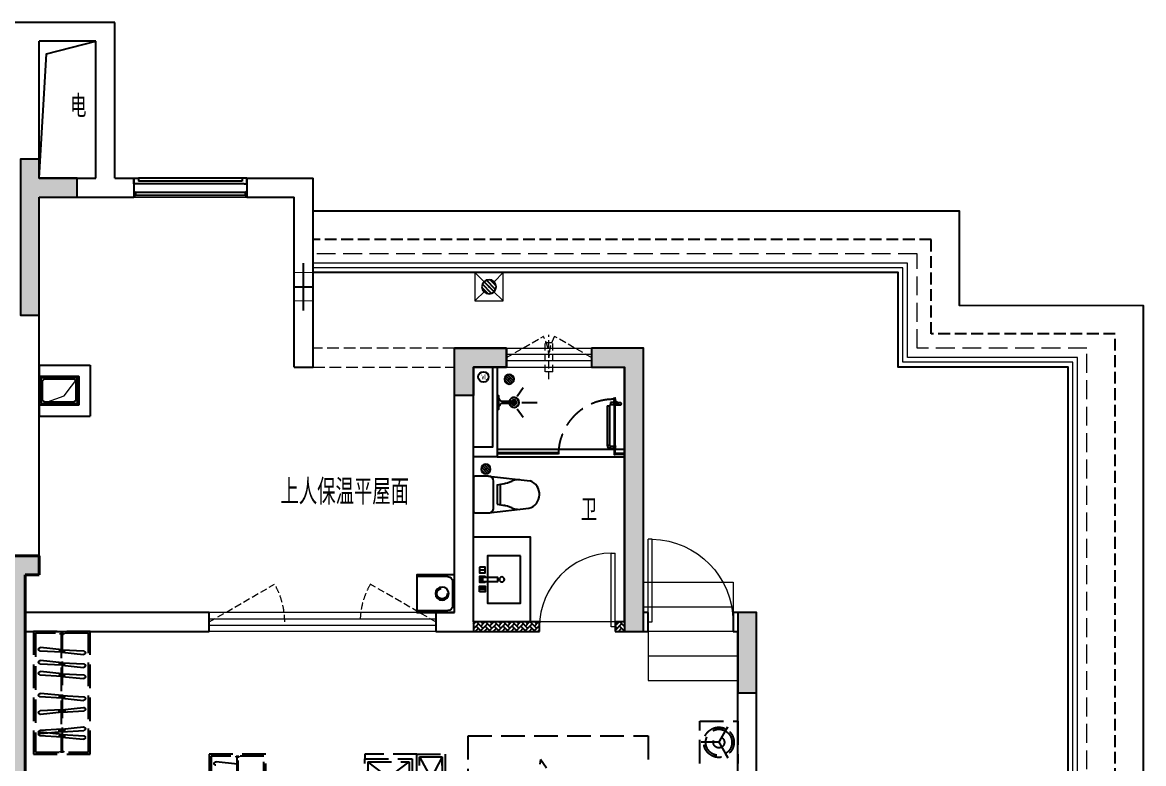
# Model space of a CAD drawing. Extents: x 3753737 to 4713801, y -857380 to 24339.
# Drawn here: x 4247935 to 4259813, y -763736 to -755886 of the extents above; entities that cross this region are included whole.
import ezdxf

# ---------------------------------------------------------------- set-up
doc = ezdxf.new("R2010")
doc.units = 0
doc.header["$LTSCALE"] = 1000
doc.header["$MEASUREMENT"] = 0
for name, pattern in [('#P_--_20B1_001_t3$0$DASH', [0.35, 0.25, -0.1]), ('__DASH', [0.35, 0.25, -0.1]), ('A户型$0$DASH', [0.35, 0.25, -0.1]), ('DASH', [0.35, 0.25, -0.1]), ('HIDDEN', [0.375, 0.25, -0.125])]:
    doc.linetypes.add(name, pattern=pattern)
doc.layers.get('0').update_dxf_attribs({"linetype": 'CONTINUOUS'})
for name, color, linetype in [('!!电气', 1, 'CONTINUOUS'), ('3-栏杆1', 252, 'CONTINUOUS'), ('5fur', 175, 'CONTINUOUS'), ('COLU', 7, 'CONTINUOUS'), ('IP-bath&kitchen-JOHNSON', 4, 'CONTINUOUS'), ('LVTRY', 252, 'CONTINUOUS'), ('P-bath&kitchen-JOHNSON', 4, 'CONTINUOUS'), ('ROOF', 183, 'CONTINUOUS'), ('S-砼墙填充', 251, 'CONTINUOUS'), ('VPIPE-中水', 122, 'CONTINUOUS'), ('VPIPE-雨水', 4, 'DASH'), ('WALL', 252, 'CONTINUOUS'), ('保温', 6, 'CONTINUOUS'), ('机电标识类', 1, 'CONTINUOUS'), ('污水', 3, 'CONTINUOUS'), ('看线', 185, 'CONTINUOUS'), ('管', 193, 'CONTINUOUS'), ('铝合金', 144, 'CONTINUOUS')]:
    doc.layers.add(name, color=color, linetype=linetype)
for name, color, linetype, lineweight in [('COLUMN', 252, 'CONTINUOUS', 40), ('PUB_HATCH', 8, 'CONTINUOUS', 9), ('PUB_TEXT', 7, 'CONTINUOUS', 20), ('STAIR', 252, 'CONTINUOUS', 20), ('WINDOW', 146, 'CONTINUOUS', 20), ('平面-分水线', 189, 'CONTINUOUS', 15), ('平面-栏杆', 56, 'CONTINUOUS', 15), ('平面-看线', 252, 'CONTINUOUS', 15), ('平面-空调室内机', 176, 'CONTINUOUS', 9), ('平面-空调预留孔', 252, 'CONTINUOUS', 15), ('立面-洞口示意', 252, 'CONTINUOUS', 13)]:
    doc.layers.add(name, color=color, linetype=linetype, lineweight=lineweight)
doc.styles.get("Standard").update_dxf_attribs({"font": 'gbenor.shx', "bigfont": 'gbcbig.shx'})
pattern_1 = [(45, (0, 0), (0, 47.41575231924514), [100.584, -33.528]), (135, (23.70786, 23.70786), (3.05311331771918e-15, 47.41575231924513), [100.584, -33.528])]

# ---------------------------------------------------------------- blocks, each defined once
blk = doc.blocks.new('dfgdfgsf')
at = {"layer": '5fur', "color": 252, "linetype": 'A户型$0$DASH'}
for p, q in [((2086566.552133835, -1251032.189169037), (2086536.552133835, -1251032.189169037)), ((2086536.552133835, -1251032.189169037), (2086536.552133835, -1251044.189169037)), ((2086536.552133835, -1251044.189169037), (2086566.552133835, -1251044.189169037)), ((2086559.052133835, -1251044.189169037), (2086559.052133835, -1252280.189184548)), ((2086566.552133835, -1251044.189169037), (2086566.552133835, -1251032.189169037)), ((2086550.012626641, -1251207.207411414), (2086778.046218595, -1251183.393453666)), ((2086550.012626641, -1251207.207411414), (2086321.06648884, -1251219.45851867)), ((2086552.065881883, -1251233.224168215), (2086324.032289928, -1251257.038125963)), ((2086552.065881883, -1251233.224168215), (2086781.012019684, -1251220.973060959)), ((2086550.012626641, -1251343.926958486), (2086321.06648884, -1251356.178065741)), ((2086552.065881883, -1251369.943715286), (2086324.032289928, -1251393.757673034)), ((2086550.012626641, -1251343.926958486), (2086777.572187244, -1251320.162504684)), ((2086552.065881883, -1251369.943715286), (2086781.012019684, -1251357.692608031)), ((2086550.012626641, -1251460.926958486), (2086321.06648884, -1251473.178065741)), ((2086552.065881883, -1251488.943715286), (2086324.032289928, -1251512.757673034)), ((2086550.012626641, -1251460.926958486), (2086778.046218595, -1251437.113000738)), ((2086552.272492185, -1251488.922138602), (2086781.012019684, -1251474.692608031)), ((2086550.012626641, -1251692.823365086), (2086321.06648884, -1251705.074472341)), ((2086551.958843569, -1251718.8398122), (2086323.925251614, -1251742.653769948)), ((2086550.012626641, -1251692.823365086), (2086778.046218595, -1251669.009407338)), ((2086552.065881883, -1251718.840121886), (2086781.012019684, -1251706.589014631)), ((2086550.012626641, -1251867.548872134), (2086321.06648884, -1251855.297764878)), ((2086552.065881883, -1251841.532115333), (2086324.032289928, -1251817.718157585)), ((2086550.012626641, -1251867.548872134), (2086778.046218595, -1251891.362829882)), ((2086552.065881883, -1251841.532115333), (2086781.012019684, -1251853.783222589)), ((2079791.574986166, -1251962.197855677), (2079391.574986166, -1251962.197855677)), ((2079391.574986166, -1251962.197855677), (2079391.574986166, -1252412.198233496)), ((2079791.574986166, -1252412.198233496), (2079791.574986166, -1251962.197855677)), ((2079596.914297045, -1252196.446191215), (2079497.06584026, -1252023.503591006)), ((2079522.163945114, -1252066.974783786), (2079497.06584026, -1252023.503591005)), ((2086550.012626641, -1252074.379654346), (2086321.06648884, -1252062.128547091)), ((2086550.012626641, -1252104.926958486), (2086321.06648884, -1252117.178065741)), ((2086552.065881883, -1252048.362897546), (2086324.032289928, -1252024.548939798)), ((2086552.065881883, -1252130.943715286), (2086324.032289928, -1252154.757673034)), ((2086550.00347948, -1252104.927447958), (2086778.046693073, -1252081.119012747)), ((2086550.012626641, -1252074.379654346), (2086778.046218595, -1252098.193612094)), ((2086552.065881883, -1252048.362897546), (2086781.012019684, -1252060.614004801)), ((2086552.065881883, -1252130.943715286), (2086781.012019684, -1252118.692608031)), ((2079596.914297045, -1252177.950275777), (2079497.06584026, -1252350.892875987)), ((2079580.896364409, -1252187.198233496), (2079780.59327798, -1252187.198233496)), ((2079730.397068272, -1252187.198233496), (2079780.59327798, -1252187.198233496)), ((2079522.163945113, -1252307.421683206), (2079497.06584026, -1252350.892875986)), ((2081416.409893243, -1252462.198233495), (2081481.916831707, -1252370.539244226)), ((2081416.409893243, -1252462.198233495), (2081481.916831707, -1252370.539244226)), ((2081481.916831707, -1252370.539244226), (2081489.156058949, -1252417.568189937)), ((2081481.916831707, -1252370.539244226), (2081489.156058949, -1252417.568189937)), ((2082791.57267557, -1252312.190617714), (2083341.57267557, -1252312.190617714)), ((2082791.57267557, -1254612.205849276), (2082791.57267557, -1252312.190617714)), ((2083341.57267557, -1252362.190617714), (2082841.57267557, -1252362.190617714)), ((2082841.57267557, -1252362.190617714), (2082841.57267557, -1254562.205849276)), ((2083341.57267557, -1252312.190617714), (2083341.57267557, -1252362.190617714)), ((2084706.563396991, -1252332.190617714), (2084676.563396991, -1252332.190617714)), ((2084676.563396991, -1252332.190617714), (2084676.563396991, -1252344.190617714)), ((2084676.563396991, -1252344.190617714), (2084706.563396991, -1252344.190617714)), ((2084699.063396991, -1252344.190617714), (2084699.06339699, -1254380.205847252)), ((2084706.563396991, -1252344.190617714), (2084706.563396991, -1252332.190617714)), ((2086566.552133835, -1252280.189184548), (2086536.552133835, -1252280.189184548)), ((2086536.552133835, -1252280.189184548), (2086536.552133835, -1252292.189184548)), ((2086536.552133835, -1252292.189184548), (2086566.552133835, -1252292.189184548)), ((2086566.552133835, -1252292.189184548), (2086566.552133835, -1252280.189184548)), ((2084690.023889797, -1252416.895051592), (2084918.057481751, -1252393.081093844))]:
    blk.add_line(p, q, dxfattribs=at)
for points in [[(2086851.552133844, -1252312.189184548), (2086251.552133826, -1252312.189184548), (2086251.552133826, -1251012.189169037), (2086851.552133844, -1251012.189169037)], [(2086831.552133844, -1252292.189184548), (2086271.552133826, -1252292.189184548), (2086271.552133826, -1251032.189169037), (2086831.552133844, -1251032.189169037)], [(2086579.975935881, -1251222.303577964), (2086522.130426479, -1251226.868774013), (2086521.446011676, -1251218.196567505), (2086579.291521079, -1251213.631371456)], [(2086579.975935881, -1251359.023125037), (2086522.130426479, -1251363.588321085), (2086521.446011676, -1251354.916114577), (2086579.291521079, -1251350.350918529)], [(2086579.975935881, -1251476.023125037), (2086522.130426479, -1251480.588321085), (2086521.446011676, -1251471.916114577), (2086579.291521079, -1251467.350918529)], [(2086579.975935881, -1251707.919531636), (2086522.130426479, -1251712.484727685), (2086521.446011676, -1251703.812521177), (2086579.291521079, -1251699.247325129)], [(2086579.975935881, -1251852.452705584), (2086522.130426479, -1251847.887509534), (2086521.446011676, -1251856.559716042), (2086579.291521079, -1251861.124912091)], [(2086579.975935881, -1252059.283487796), (2086522.130426479, -1252054.718291747), (2086521.446011676, -1252063.390498255), (2086579.291521079, -1252067.955694304)], [(2086579.975935881, -1252120.023125037), (2086522.130426479, -1252124.588321085), (2086521.446011676, -1252115.916114577), (2086579.291521079, -1252111.350918529)], [(2082791.57267557, -1252312.190617714), (2082491.57267557, -1252312.190617714), (2082491.57267557, -1252813.230337468), (2082791.57267557, -1252813.230337468)], [(2082761.57267557, -1252342.190617714), (2082521.57267557, -1252342.190617714), (2082521.57267557, -1252783.230337468), (2082761.57267557, -1252783.230337468)], [(2082841.57267557, -1252762.190617714), (2083341.57267557, -1252762.190617714), (2083341.57267557, -1252362.190617714), (2082841.57267557, -1252362.190617714)], [(2084991.563396999, -1254412.205847252), (2084391.563396981, -1254412.205847252), (2084391.563396981, -1252312.190617714), (2084991.563396999, -1252312.190617714)], [(2084971.563396999, -1254392.205847252), (2084411.563396981, -1254392.205847252), (2084411.563396981, -1252332.190617714), (2084971.563396999, -1252332.190617714)], [(2082871.57267557, -1252732.190617714), (2083311.57267557, -1252732.190617714), (2083311.57267557, -1252392.190617714), (2082871.57267557, -1252392.190617714)]]:
    blk.add_lwpolyline(points, close=True, dxfattribs=at)
for points in [[(2086544.052133851, -1252280.189184548), (2086544.052133851, -1251044.189169037)], [(2080342.086450996, -1254462.198233495), (2080342.086450996, -1254818.074825129), (2082247.586450996, -1254818.074825129), (2082247.586450996, -1252118.074825129), (2080342.086450996, -1252118.074825129), (2080342.086450996, -1252462.198233495)], [(2082761.57267557, -1252342.190617714), (2082521.57267557, -1252783.230337468), (2082521.57267557, -1252342.190617714), (2082761.57267557, -1252783.230337468)], [(2084684.063397006, -1254380.205847252), (2084684.063397006, -1252344.190617714)], [(2082871.57267557, -1252732.190617714), (2083311.57267557, -1252392.190617714), (2083311.57267557, -1252732.190617714), (2082871.57267557, -1252392.190617714)]]:
    blk.add_lwpolyline(points, dxfattribs=at)
for centre, radius, start, end in [((2086779.52911914, -1251202.183257312), 18.84219772992773, 274.5124580593468, 94.51245805934676), ((2086322.549389384, -1251238.248322315), 18.84219772992773, 94.51245805934676, 274.5124580593468), ((2086322.549389384, -1251374.967869388), 18.84219772992773, 94.51245805934676, 274.5124580593468), ((2086779.52911914, -1251338.902804384), 18.84219772992773, 274.5124580593468, 94.51245805934676), ((2086323.467632937, -1251492.892270836), 19.86740246134075, 97.25134376341428, 271.6272697501093), ((2086779.52911914, -1251455.902804384), 18.84219772992773, 274.5124580593468, 94.51245805934676), ((2086322.44235107, -1251723.863966302), 18.84219772992773, 94.51245805934676, 274.5124580593468), ((2086779.52911914, -1251687.799210984), 18.84219772992773, 274.5124580593468, 94.51245805934676), ((2086322.549389384, -1251836.507961232), 18.84219772992773, 85.4875419406524, 265.4875419406524), ((2086779.52911914, -1251872.573026235), 18.84219772992773, 265.4875419406524, 85.4875419406524), ((2086322.549389384, -1252043.338743445), 18.84219772992773, 85.4875419406524, 265.4875419406524), ((2086322.549389384, -1252135.967869388), 18.84219772992773, 94.51245805934676, 274.5124580593468), ((2086779.52911914, -1252079.403808448), 18.84219772992773, 265.4875419406524, 85.4875419406524), ((2086779.52911914, -1252099.902804384), 18.84219772992773, 274.5124580593468, 94.51245805934676), ((2084919.540382296, -1252411.87089749), 18.84219772992773, 274.5124580593472, 94.51245805934718)]:
    blk.add_arc(centre, radius, start, end, dxfattribs=at)
at = {"layer": '5fur', "color": 252, "linetype": 'A户型$0$DASH', "extrusion": (0, 0, -1)}
for major_axis, ratio, start_param, end_param in [((-113.2638872716998, 113.2638872716998), 0.9999999999997511, 4.712388980384682, 10.99557428756427), ((-98.16203563551878, 98.16203563551878), 0.999999999998388, 4.712388980384681, 10.99557428756427), ((-41.53009199966709, 41.5300919996671), 0.9999999999975253, 4.71238898038469, 10.99557428756428)]:
    blk.add_ellipse((2079591.574986166, -1252187.198233496), major_axis=major_axis, ratio=ratio, start_param=start_param, end_param=end_param, dxfattribs=at)
blk = doc.blocks.new('dongkong')
at = {"layer": '平面-空调预留孔', "color": 8, "linetype": 'HIDDEN', "ltscale": 0.3}
for p, q in [((-603796.0415180789, 210899.900060961), (-603796.0415180789, 210431.4859232727)), ((-603836.0415180789, 210820.9630630909), (-603836.0415180789, 210510.8096162414)), ((-603836.0415180789, 210820.9630630909), (-603756.0415180789, 210820.9630630909)), ((-603756.0415180789, 210820.9630630909), (-603756.0415180789, 210510.8096162414))]:
    blk.add_line(p, q, dxfattribs=at)
blk.add_lwpolyline([(-603756.0415180789, 210510.8096162414), (-603836.0415180789, 210510.8096162414)], dxfattribs=at)
blk = doc.blocks.new('$lvtry$00000171')
for p, q in [((-74.24621202462731, 10.60660171788186), (-10.60660171788186, 74.24621202462731)), ((-69.81875867368217, -27.39235180270043), (27.39235180242758, 69.81875867368217)), ((-53.03300858900184, -53.03300858886359), (53.03300858900184, 53.03300858886359)), ((-27.39235180242758, -69.81875867368217), (69.81875867368217, 27.39235180270043)), ((10.60660171788186, -74.24621202462731), (74.24621202462731, -10.60660171788186))]:
    blk.add_line(p, q)
blk.add_circle((0, 0), 75)
blk.add_point((0, 0))
blk = doc.blocks.new('R5T6Y7TRF')
at = {"layer": '平面-分水线', "color": 252, "elevation": -134.4000000000001}
blk.add_lwpolyline([(392484.8541893135, -26437.61814984633), (392784.8541893135, -26437.61814984633), (392784.8541893135, -26737.61814984633), (392484.8541893135, -26737.61814984633)], close=True, dxfattribs=at)
for points in [[(392484.8541893137, -26437.61814984609), (392581.6677419271, -26534.43170245946)], [(392688.0406367002, -26534.43170245946), (392784.8541893137, -26437.61814984609)], [(392484.8541893137, -26737.61814984609), (392593.291564103, -26629.18077505683)], [(392676.4168145243, -26629.18077505683), (392784.8541893137, -26737.61814984609)]]:
    blk.add_lwpolyline(points, dxfattribs=at)
at = {"layer": 'LVTRY', "color": 252}
blk.add_blockref('$lvtry$00000171', (392634.8541893135, -26587.61814984633, -134.4000000000001), dxfattribs=at)
blk = doc.blocks.new('GDGDGDGRGD')
at = {"color": 252, "linetype": '__DASH', "ltscale": 0.1}
blk.add_wipeout([(428916.84760748764, 296115.3631000773), (428716.694160324, 296115.3630999893), (428716.6941600065, 295815.3630998155), (428916.8476071452, 295815.3630997849)], dxfattribs=at).dxf.layer = '污水'
at = {"layer": '机电标识类', "color": 252, "linetype": 'DASH', "ltscale": 400}
for p, q in [((428816.7708839058, 295715.3630940171), (428816.7708839058, 296215.3631000333)), ((428916.8476071691, 295965.3613519751), (428716.6941603196, 295965.3613519752))]:
    blk.add_line(p, q, dxfattribs=at)
at = {"layer": '污水', "color": 252, "linetype": '__DASH', "ltscale": 0.1, "const_width": 10}
blk.add_lwpolyline([(428916.8476071724, 296115.3630999706), (428716.6941603228, 296115.3630999707), (428716.6941603125, 295815.363099858), (428916.847607162, 295815.3630998579)], close=True, dxfattribs=at)
blk = doc.blocks.new('GDGDGRD')
at = {"layer": 'PUB_HATCH'}
blk.add_hatch(color=256, dxfattribs=at).paths.add_polyline_path([(431966.5562419465, 293615.3592018493), (431616.5562394205, 293615.3589565771), (431616.5562394204, 293415.3589565647), (431766.5562419465, 293415.3592018493), (431766.5562407572, 291315.3631071827), (432166.5562407572, 291315.3631071827), (432166.5562407572, 291515.3631071827), (431966.5562408895, 291515.3631071827)])
at = {"layer": 'S-砼墙填充'}
h = blk.add_hatch(color=252, dxfattribs=at)
h.dxf.hatch_style = 1
h.paths.add_polyline_path([(431616.5562415686, 297415.3630930803), (431216.5562422522, 297415.3630930803), (431216.5562422522, 297615.3630930803), (431616.5562422522, 297615.3630930803), (431616.556241849, 297815.3646271446), (431816.5562415048, 297815.3646271446), (431816.5562412511, 296165.3630929611), (431616.5562415766, 296165.3630929611)])
h = blk.add_hatch(color=252, dxfattribs=at)
h.dxf.hatch_style = 1
h.paths.add_polyline_path([(425766.5794054426, 295815.3630852421), (425766.5794054426, 295615.3630852421), (425416.5787021094, 295615.3630854151), (425416.5787033085, 292815.3630859881), (425216.5787033085, 292815.3630859881), (425216.5787021094, 295815.3630854151)])
h = blk.add_hatch(color=252, dxfattribs=at)
h.dxf.hatch_style = 1
h.paths.add_polyline_path([(426666.6709222656, 295815.3630856257), (426666.6709222656, 295615.3630856257), (427016.5444422306, 295615.3630999586), (427016.5444410441, 295315.3631574876), (427216.5444410441, 295315.3631574876), (427216.5444422306, 295815.3630999586)])
h = blk.add_hatch(color=252, dxfattribs=at)
h.dxf.hatch_style = 1
h.paths.add_polyline_path([(424216.556240608, 293015.3630997556), (424216.556240608, 292815.3630997556), (424216.5562417945, 292165.3631572846), (424016.5562417945, 292165.3631572846), (424016.556240608, 293015.3630997556)])
at = {"layer": 'COLU', "color": 252}
for points in [[(431616.5562415686, 297415.3630930803), (431216.5562422522, 297415.3630930803), (431216.5562422522, 297615.3630930803), (431616.5562422522, 297615.3630930803), (431616.556241849, 297815.3646271446), (431816.5562415048, 297815.3646271446), (431816.5562412511, 296165.3630929611), (431616.5562415766, 296165.3630929611), (431616.5562415686, 297415.3630930803)], [(425766.5794054426, 295815.3630852421), (425766.5794054426, 295615.3630852421), (425416.5787021094, 295615.3630854151), (425416.5787033085, 292815.3630859881), (425216.5787033085, 292815.3630859881), (425216.5787021094, 295815.3630854151)], [(426666.6709222656, 295815.3630856257), (426666.6709222656, 295615.3630856257), (427016.5444422306, 295615.3630999586), (427016.5444410441, 295315.3631574876), (427216.5444410441, 295315.3631574876), (427216.5444422306, 295815.3630999586)], [(424216.556240608, 293015.3630997556), (424216.556240608, 292815.3630997556), (424216.556240608, 292815.3630997556), (424216.5562417945, 292165.3631572846), (424016.5562417945, 292165.3631572846), (424016.556240608, 293015.3630997556)]]:
    blk.add_lwpolyline(points, close=True, dxfattribs=at)
at = {"layer": 'COLUMN', "color": 252}
for p, q in [((431966.5562419465, 293615.3592018493), (431616.5562394205, 293615.3589565771)), ((431616.5562394205, 293615.3589565771), (431616.5562394204, 293415.3589565647)), ((431616.5562394204, 293415.3589565647), (431766.5562419465, 293415.3592018493)), ((431766.5562419465, 293415.3592018493), (431766.5562407572, 291315.3631071827))]:
    blk.add_line(p, q, dxfattribs=at)
blk = doc.blocks.new('VXVXVXDVXDVXVDX')
at = {"layer": '保温', "linetype": 'ByBlock', "ltscale": 10}
h = blk.add_hatch(dxfattribs=at)
h.set_pattern_fill('AR-HBONE', color=251, scale=55)
h.set_pattern_definition(pattern_1)
h.paths.add_polyline_path([(425516.5787158769, 292815.3630860538), (425516.5786749359, 292915.3630860629), (425416.5786828165, 292915.3663592454), (425416.5787237576, 292815.3663592363)])
h = blk.add_hatch(dxfattribs=at)
h.set_pattern_fill('AR-HBONE', color=251, scale=55)
h.set_pattern_definition(pattern_1)
h.paths.add_polyline_path([(427016.5787225708, 292815.3630863895), (427016.5786816297, 292915.3630863986), (426316.5786749361, 292915.3663593241), (426316.5787158771, 292815.3663593151)])
at = {"layer": '保温', "color": 251, "linetype": 'ByBlock', "ltscale": 10}
blk.add_line((427016.5787020889, 292915.3630863958), (427016.5787021116, 292815.3630863922), dxfattribs=at)
blk = doc.blocks.new('A$C3EB2330C')
at = {"layer": '管', "color": 252}
for p, q in [((-0.0007213222561404109, 379.9995217677206), (329.9992786777439, 379.9995217677206)), ((379.9992786777439, 329.9995217677206), (379.9992786777439, 69.99952176772058)), ((329.9992786777439, 19.99952176772058), (-0.0007213222561404109, 19.99952176772058))]:
    blk.add_line(p, q, dxfattribs=at)
blk.add_lwpolyline([(399.9992786777439, 399.9995217677206), (399.9992786777439, -0.000478232279419899), (-0.0007213222561404109, -0.000478232279419899), (-0.0007213222561404109, 399.9995217677206)], close=True, dxfattribs=at)
for centre, start, end in [((329.9992786777439, 329.9995217677206), 0, 90), ((329.9992786777439, 69.99952176772058), 270, 360)]:
    blk.add_arc(centre, 50, start, end, dxfattribs=at)
blk.add_ellipse((267.4755955390865, 199.9995217677206), major_axis=(-49.49747468307308, -49.49747468307304), ratio=0.9999999999994058, start_param=-0.7853981633977454, end_param=5.49778714378184, dxfattribs=at)
blk = doc.blocks.new('rrrrrrrrrrrra')
at = {"color": 8}
for p, q in [((252.6024353011744, 483.7312025176361), (-87.39756469882559, 483.7312025176361)), ((-112.3975646988256, 458.7312025176361), (-112.3975646988256, 324.3323662159964)), ((277.6024353011744, 324.3323662159964), (277.6024353011744, 458.7312025176361)), ((-112.3975646988256, 324.3323662159964), (-63.69972878636327, -103.3637925456278)), ((-59.12511469877791, 271.0599162159488), (224.3299853011267, 271.0599162159488)), ((277.6024353011744, 324.3323662159964), (227.5135563242948, -115.5808400628157)), ((-20.6103619200876, 232.4137265472673), (-34.18044077546801, 153.6153487120755)), ((191.3197469591396, 200.4502565474249), (-26.11487635679077, 200.4502565474249)), ((185.8152325224364, 232.4137265477329), (-20.6103619200876, 232.4137265472673)), ((185.8152325224364, 232.4137265477329), (199.3853113778168, 153.6153487125412))]:
    blk.add_line(p, q, dxfattribs=at)
for centre, radius, start, end in [((-87.39756469882559, 458.7312025176361), 25, 90, 180), ((252.6024353011744, 458.7312025176361), 25, 0, 90), ((-59.12511469877791, 324.3323662164621), 53.27245000000602, 180, 270), ((224.3299853008939, 324.3323662164621), 53.27245000000253, 270, 0), ((-322.583031725022, 209.8070477982983), 293.8257332377133, 333.5368539848596, 351.4828191908725), ((487.787902327138, 209.8070477982983), 293.8257332377133, 188.5171808091275, 206.4631460151405), ((148.969911527005, -3.179016253445297), 224.0767612256445, 158.5202191710939, 180), ((16.2349590753438, -3.179016253445297), 224.0767612256723, 0, 21.47978082890611), ((83.83053322241176, -63.61970424279571), 152.7899563564, 195.0773243454172, 340.1181212308546)]:
    blk.add_arc(centre, radius, start, end, dxfattribs=at)
blk = doc.blocks.new('A$C1E0F638F')
for points in [[(499.7003750004806, 435.1003879043274), (499.7003750004806, 85.1003879038617), (-4.325015470385551e-05, 85.10038790432736), (-4.325015470385551e-05, 435.1003879038617)], [(269.850552206859, 30.00024752598256), (229.850552206859, 30.00024752644822), (229.850552206859, 195.0002475259826), (269.850552206859, 195.0002475264482)], [(119.850552206859, 0.0002475259825587273), (179.850552206859, 0.0002475259825587273), (179.850552206859, 60.00024752598256), (119.850552206859, 60.00024752598256)], [(146.850552206859, 55.00024752598256), (152.850552206859, 55.00024752644822), (152.850552206859, 5.00024752644822), (146.850552206859, 5.00024752644822)], [(229.850552206859, 30.00024752644822), (269.850552206859, 30.00024752598256), (269.850552206859, 10.00024752598256), (229.850552206859, 10.00024752644822)], [(379.850552206859, 0.0002475259825587273), (319.850552206859, 0.0002475264482200146), (319.850552206859, 60.00024752644822), (379.850552206859, 60.00024752644822)], [(352.850552206859, 55.00024752598256), (346.850552206859, 55.00024752598256), (346.850552206859, 5.000247525982559), (352.850552206859, 5.000247525982559)]]:
    blk.add_lwpolyline(points, close=True)
blk.add_lwpolyline([(269.850552206859, 60.00024752598256), (279.850552206859, 60.00024752598256), (279.850552206859, 0.0002475264482200146), (219.850552206859, 0.0002475259825587273), (219.850552206859, 60.00024752598256), (229.850552206859, 60.00024752644822)])
blk.add_circle((249.850552206859, 236.2614032463171), 26)
blk = doc.blocks.new('135')
blk.add_hatch(color=256).paths.add_polyline_path([(4.76418280357393, 1.812162386259842), (3.614183923258678, -0.9586682789313272), (-4.698308072380313, 2.491328362025341), (-3.548309192054148, 5.262159027231063)])
for p, q in [((-6.34257382159194, 2.632406550414998), (5.421245566391007, -2.250020692198631)), ((-5.698204626369259, 2.906323017595241), (-5.160113183243083, 2.682994842084553)), ((-5.555794630552554, 18.93025617586591), (-3.355794630551827, 19.41189882087838)), ((-3.355794630551827, 19.41189882087838), (-5.502586708164016, 19.38346581543646)), ((5.249555696867901, 10.9245783101278), (-5.25044430312846, 10.93328680312606)), ((5.227938415449898, 9.660595023749009), (-5.205485498692723, 9.660595023727183)), ((-5.160113183243083, 2.682994842084553), (-3.818447822857706, 5.915630618167598)), ((-5.000000000007275, 10.93307908955376), (-5.000000000007275, 30.53458335841333)), ((-3.818447822857706, 5.915630618167598), (5.417654394495911, 2.08230101709978)), ((0, -9.095e-13), (-7.276000000000001e-12, 39.11915162772765)), ((5.617387633388716, 18.86060526279379), (3.417387633387988, 19.34224790780627)), ((3.417387633387988, 19.34224790780627), (5.564179711000178, 19.31381490236435)), ((4.075989034128724, -1.150334758983262), (5.417654394495911, 2.08230101709978)), ((4.999999999996362, 10.92478528669653), (4.999999999992723, 32.30060393840449)), ((4.075989034125087, -1.150334758983262), (5.7233188174323, -1.834038541420341))]:
    blk.add_line(p, q)
for centre, radius, start, end in [((6.161034868437128, 15.83646535001662), 13.51105029248686, 151.0147378050733, 204.8403314206463), ((13.49583268638525, 4.204098348475781), 20.48112573357894, 163.092431708237, 182.0011966084188), ((-5.975522388205718, 3.562607190228845), 1, 184.2275252268287, 248.4661137629982), ((13.54264475737364, 4.193994001077044), 19.52885339284392, 163.7443120071847, 182.5268738689926), ((8.625610374787357, 15.4674340699994), 14.59806099666519, 166.2780045267358, 198.0953497200314), ((-5.467505949505721, 3.349919817060253), 0.5, 181.9385014602077, 247.2597126889964), ((-5.220308285297505, 22.14142036417525), 0.5, 335.7643365041333, 151.0147378054934), ((3.827398038803949, 18.06844884589281), 9.42220170707689, 155.7643365036202, 171.9772791662345), ((5.153695528464595, 22.26171150950449), 0.5, 29.84246110022977, 204.5740373216479), ((-5.946870150815811, 17.18555889137405), 11.70614123311011, 10.4750181798539, 24.57403732164799), ((29.07817214454553, 6.708467335577552), 24.03224306675829, 172.943947749341, 199.2318175570648), ((-6.288615623223449, 15.43590622998363), 12.3887641438454, 338.644919711974, 16.04760207510264), ((-6.035673477003001, 15.84248269684667), 13.39994098009156, 334.9111406033848, 29.84246110034611), ((26.37160870551816, 6.273545375245702), 20.6409126368038, 169.1453753653255, 199.9525787155704), ((5.869786496521555, -1.169297062749137), 1.170107913508445, 247.4597126892894, 19.95257871601565), ((5.914985297487874, -1.372233430550295), 0.5, 247.4597126892894, 19.23181755750988)]:
    blk.add_arc(centre, radius, start, end)
blk.add_open_spline([(-5.000000000007275, 30.53458335841333), (-4.10443294849756, 31.33336597555081), (-2.288282033354334, 32.95324444101334), (0.90438098919185, 29.19536669430727), (3.450096077842316, 31.12548990286359), (4.999999999992723, 32.30060393840449)], degree=3, knots=[0, 0, 0, 0, 3.066329070407599, 6.218313121244897, 11.12413523619883, 11.12413523619883, 11.12413523619883, 11.12413523619883])
blk = doc.blocks.new('SDFAWERAWER')
at = {"layer": 'LVTRY', "color": 252}
for p, q in [((593941.1893833182, -1242210.071718162), (593783.7054442759, -1242594.768872668)), ((593964.6458707345, -1242219.669193542), (593807.1619316919, -1242604.366348048)), ((593941.1893833182, -1242210.071718162), (593964.6458707345, -1242219.669193542)), ((593987.7654218215, -1242190.543110286), (593978.1679464299, -1242213.999597729)), ((594007.4885557, -1242225.996441955), (593978.1679464299, -1242213.999597729)), ((594017.0860310916, -1242202.539954511), (593987.7654218215, -1242190.543110286)), ((594015.8193360465, -1242220.432964417), (594027.1688849085, -1242192.714558183)), ((594015.8193360465, -1242220.432964417), (594021.6828450572, -1242222.833830523)), ((594025.7000045974, -1242203.902384486), (594018.4845674199, -1242221.524267195)), ((594018.4845674199, -1242221.524267195), (594021.4897947444, -1242220.265124338)), ((594025.3530065713, -1242210.830205286), (594021.4897947444, -1242220.265124338)), ((594022.5558872721, -1242220.70164544), (594021.6828450572, -1242222.833830523)), ((594021.6828450572, -1242222.833830523), (594023.9367655669, -1242221.889473379)), ((594022.6186791044, -1242211.427743668), (594029.8341162818, -1242193.80586096)), ((594024.1550261178, -1242221.356427115), (594023.937164888, -1242221.888498138)), ((594025.3530065713, -1242210.830205286), (594031.0932591765, -1242196.811088268)), ((594027.1688849085, -1242192.714558183), (594033.0323939191, -1242195.115424288)), ((594027.746431214, -1242234.285170699), (594078.3911199654, -1242255.006992549)), ((594029.8341162818, -1242193.80586096), (594031.0932591765, -1242196.811088268)), ((594032.1593517042, -1242197.24760937), (594033.0323939191, -1242195.115424288)), ((594033.0323939191, -1242195.115424288), (594033.976751101, -1242197.369344781)), ((594033.7584905497, -1242197.902391045), (594033.9763517794, -1242197.370320023)), ((594047.2517495372, -1242200.933083513), (594035.9092786319, -1242228.654386825)), ((594035.9092786319, -1242228.654386825), (594038.5747885434, -1242229.745009019)), ((594037.3439066054, -1242210.828683256), (594087.9885953569, -1242231.550505105)), ((594038.5747885434, -1242229.745009019), (594045.1743897707, -1242213.615406493)), ((594038.5747885434, -1242229.745009019), (594041.579694262, -1242228.485098852)), ((594041.579694262, -1242228.485098852), (594051.1771696536, -1242205.028611409)), ((594049.9172594484, -1242202.023705706), (594043.3176582216, -1242218.153308231)), ((594047.2517495372, -1242200.933083513), (594049.9172594484, -1242202.023705706)), ((594049.9172594484, -1242202.023705706), (594051.1771696536, -1242205.028611409)), ((594057.0670404839, -1242246.282014925), (594066.6645158757, -1242222.825527482)), ((593783.7054442759, -1242594.768872668), (593807.1619316919, -1242604.366348048)), ((593803.2340521519, -1242641.344911171), (593812.8315275433, -1242617.888423728)), ((593812.8315275433, -1242617.888423728), (593842.1521368134, -1242629.885267953)), ((593842.1521368134, -1242629.885267953), (593832.554661422, -1242653.341755396)), ((593845.157042532, -1242628.625357786), (593833.814571627, -1242656.346661099)), ((593847.8225524705, -1242629.715979991), (593836.4800815652, -1242657.437283303)), ((593845.157042532, -1242628.625357786), (593842.1521368134, -1242629.885267953)), ((593847.8225524705, -1242629.715979991), (593845.157042532, -1242628.625357786)), ((593847.1421213057, -1242661.799772115), (593858.4845922105, -1242634.078468803)), ((593849.807631217, -1242662.890394308), (593861.150102122, -1242635.169090996)), ((593858.4845922105, -1242634.078468803), (593861.150102122, -1242635.169090996)), ((593861.150102122, -1242635.169090996), (593862.0950347865, -1242637.422770285)), ((593803.2340521519, -1242641.344911171), (593832.554661422, -1242653.341755396)), ((593833.814571627, -1242656.346661099), (593832.554661422, -1242653.341755396)), ((593836.4800815652, -1242657.437283303), (593833.814571627, -1242656.346661099)), ((593847.1421213057, -1242661.799772115), (593849.807631217, -1242662.890394308)), ((593852.0613105225, -1242661.945461682), (593862.0950347865, -1242637.422770285))]:
    blk.add_line(p, q, dxfattribs=at)
blk.add_lwpolyline([(593823.4857289928, -1242716.975934958), (594045.7556563742, -1242173.940086161), (594036.5013807861, -1242170.150840413), (593814.2314534048, -1242713.186689209)], close=True, dxfattribs=at)
blk.add_arc((594075.2654484361, -1242240.036391133), 15.29342111015146, 281.7932153755734, 33.70187580186141, dxfattribs=at)
for centre, major_axis, start_param, end_param in [((593974.2417065077, -1242223.595433476), (3.926239933352681, 9.595835773426348), 0, 1.570796326794897), ((593816.7577674654, -1242608.292587982), (13.52371531371392, 33.05232318957029), 1.570796326794897, 3.141592653589793), ((593816.7577674654, -1242608.292587982), (3.926239933352681, 9.595835773426348), 1.570796326794897, 3.141592653589793)]:
    blk.add_ellipse(centre, major_axis=major_axis, ratio=1, start_param=start_param, end_param=end_param, dxfattribs=at)
at = {"layer": 'P-bath&kitchen-JOHNSON', "color": 252, "linetype": 'DASH'}
blk.add_arc((593809.7670385346, -1242714.004828131), 586.199339652145, 67.53694625199444, 157.1324720308851, dxfattribs=at)
at = {"layer": 'LVTRY', "color": 252, "xscale": -1, "rotation": 157.7329157530927}
blk.add_blockref('135', (594045.2713309255, -1242161.927690595), dxfattribs=at)
blk = doc.blocks.new('A$C5DCB2F21')
at = {"layer": 'IP-bath&kitchen-JOHNSON', "color": 8}
for p, q in [((73.60639230580999, 0), (-73.60639230580999, 0)), ((-10.47308850636909, -173.5162652194049), (-10.47308850636909, -49.2578386965979)), ((10.5573092952909, -173.5162652194049), (10.5573092952909, -49.2578386965979)), ((-68.28558143033297, -213.1606503543517), (-157.7014214626688, -274.9614281078248)), ((68.16970908802614, -213.1606503543517), (157.5855491203619, -274.9614281078248)), ((-0.0579361711279489, -261.3536447175793), (-0.0579361711570528, -424.6555120690827))]:
    blk.add_line(p, q, dxfattribs=at)
blk.add_lwpolyline([(73.60639230580999, 0), (73.60639230580999, -15.772798351245), (-73.60639230580999, -15.772798351245), (-73.60639230580999, 0)], dxfattribs=at)
for points in [[(-26.29978149385716, -30.6730770759059, -0.3641418619200349), (-37.77772499481944, -15.772798351245, -0.0204951839784475)], [(-10.47308850636909, -49.43990604687496, 0.214893116671168), (-26.29978149385716, -30.6730770759059, 7.649644273232357)], [(10.5573092952909, -49.2578386965979, -0.2143900455666535), (26.29978149385716, -30.6730770759059, -7.649644273232357)], [(26.29978149385716, -30.6730770759059, 0.3641418619200187), (37.77772499482671, -15.772798351245, 0.0204951839784475)]]:
    blk.add_lwpolyline(points, format="xyb", dxfattribs=at)
blk.add_arc((0.0421103944609058, -173.5162652194049), 10.51519890083, 180, 0, dxfattribs=at)
for centre, major_axis, ratio, start_param, end_param in [((0.0421103943663184, -181.2952494334531), (53.64446843239703, 4.6092399e-09), 0.9875770290783108, 1.768090240399728, 7.656687720196345), ((0.0421103943663184, -178.7724866370772), (-50.96224410476142, 6.55561e-11), 0.9900522014073144, -1.362970376127611, 4.504563029716158), ((0.0421103943663184, -177.7692267618913), (-26.80467913510691, 8.690706e-10), 0.9948122416210567, -1.167676844559286, 4.309269498205915), ((-12.41473554639378, -164.737432311369), (1.3012e-12, 1.432845619463478), 0.8500000000096485, -1.570796326743344, 4.712388980436241), ((-12.41473554639378, -189.1718906858077), (-2.801241e-10, 1.432845619478029), 0.8500000000010158, 4.712388980259137, 10.99557428743872), ((12.49895633515552, -164.737432311369), (-1.089747e-10, 1.432845619463478), 0.8500000000096485, 4.712388980370823, 10.99557428755041), ((12.49895633515552, -189.1718906858077), (-3.904000999999999e-10, 1.43284561947803), 0.8500000000010156, 4.712388980193717, 10.9955742873733)]:
    blk.add_ellipse(centre, major_axis=major_axis, ratio=ratio, start_param=start_param, end_param=end_param, dxfattribs=at)
blk = doc.blocks.new('A$C5C58052D')
at = {"layer": 'IP-bath&kitchen-JOHNSON', "color": 252}
for p, q in [((-49.99996080552228, -870.3115543133463), (-1399.997573487693, -870.3115586272907)), ((-1399.997573484667, -915.3115590930684), (-1299.997573835775, -915.3115590594243)), ((-1399.997573484667, -925.3115590930684), (-1299.997573835775, -925.3115590594243)), ((-1299.997573835775, -925.3115590594243), (-1299.997573839501, -915.3115590594243)), ((-700.0094203397166, -915.3115590777015), (-700.0094203348272, -905.3115588579094)), ((-49.99996080552228, -915.3115543150925), (-700.0094203397166, -915.3115590777015)), ((-49.99996080552228, -905.3115543150925), (-699.9975735293701, -905.3115588579094)), ((-49.99996080552228, -950.3114893491729), (-1399.997573487461, -950.3115586272907))]:
    blk.add_line(p, q, dxfattribs=at)
for points in [[(-50, 0), (-49.9999569831416, -950.3115181066096), (200.0024476789404, -950.3115019814577)], [(0, 0), (1.881248317658901e-05, -850.3115094205132), (200.0024453278165, -850.3115094189416)]]:
    blk.add_lwpolyline(points, dxfattribs=at)
at = {"layer": 'LVTRY', "color": 252}
blk.add_lwpolyline([(-399.9873395997565, -2699.999390983779), (200.0126604004763, -2699.999390983779), (200.0126603917452, -1800.000353202282), (-399.9873396086041, -1800.000353202282)], close=True, dxfattribs=at)
at = {"layer": 'IP-bath&kitchen-JOHNSON', "color": 252, "xscale": -1}
for name, p, rotation in [('A$C5DCB2F21', (-50.01090498571284, -375.0039311598521), 269.991511475553), ('SDFAWERAWER', (1019018.516762859, 924235.1846695608), 337.7402306568928)]:
    blk.add_blockref(name, p, dxfattribs=dict(at, rotation=rotation))
at = {"layer": 'LVTRY', "color": 252, "xscale": 0.6666666667107826, "yscale": 0.6666666667107826}
for p in [(-180, -129.9999999977881), (70.00242649810389, -1079.99999999546)]:
    blk.add_blockref('$lvtry$00000171', p, dxfattribs=at)
at = {"layer": 'LVTRY', "color": 252, "extrusion": (0, 0, -1), "zscale": -1, "rotation": 90.00000000000001}
blk.add_blockref('rrrrrrrrrrrra', (283.7312050068285, -1432.758170591318), dxfattribs=at)
at = {"layer": 'LVTRY', "color": 252, "rotation": 90.00000000000001}
blk.add_blockref('A$C1E0F638F', (135.1025586216711, -2499.694016935595), dxfattribs=at)
blk = doc.blocks.new('A$C1BAD4CCC')
at = {"layer": 'PUB_HATCH'}
blk.add_hatch(color=252, dxfattribs=at).paths.add_polyline_path([(15, -15), (15, -285), (155, -285), (155, -270), (50, -270), (30, -250), (30, -50), (50, -30), (370, -30), (390, -50), (390, -250), (370, -270), (265, -270), (265, -285), (405, -285), (405, -15)])
at = {"layer": 'LVTRY', "color": 252}
for p, q in [((155, -270), (155, -285)), ((265, -270), (265, -285))]:
    blk.add_line(p, q, dxfattribs=at)
for points in [[(420, 0), (0, 0), (0, -300), (420, -300)], [(405, -15), (15, -15), (15, -285), (405, -285)], [(50, -270), (370, -270), (390, -250), (390, -50), (370, -30), (50, -30), (30, -50), (30, -250), (50, -270)]]:
    blk.add_lwpolyline(points, close=True, dxfattribs=at)
at = {"layer": '立面-洞口示意', "color": 252}
blk.add_lwpolyline([(420, 0), (156.4480628857855, -93.94938325695693), (0, -300)], dxfattribs=at)
blk = doc.blocks.new('$DorLib2D$00000001')
for p, q in [((0.45, 0.9750000000000001), (0.5000000000000002, 0.9750000000000001)), ((0.45, 0), (0.45, 0.9750000000000001)), ((0.5, 0), (0.5, 0.9750000000000001)), ((0.5, 0), (0.45, 0))]:
    blk.add_line(p, q)
at = {"lineweight": 13}
blk.add_arc((0.475, 0), 0.975, 91.4692835813538, 180, dxfattribs=at)
blk = doc.blocks.new('$WINLIB2D$00000001')
at = {"color": 0}
for points in [[(-0.4999999999999964, 0.5000000000000142), (-0.4999999999999964, -0.4999999999999858)], [(-0.4999999999999964, 0.5000000000000142), (0.5000000000000036, 0.5000000000000142)], [(0.5000000000000036, -0.4999999999999858), (0.5000000000000036, 0.5000000000000142)], [(0.5000000000000036, 0.1666666666666714), (-0.4999999999999964, 0.1666666666666714)], [(0.5000000000000036, -0.1666666666666572), (-0.4999999999999964, -0.1666666666666572)], [(-0.4999999999999964, -0.4999999999999858), (0.5000000000000036, -0.4999999999999858)]]:
    blk.add_lwpolyline(points, dxfattribs=at)
blk = doc.blocks.new('A$C100F5A36')
at = {"layer": '3-栏杆1', "color": 252}
for p, q in [((51822.71008002106, -8033.270762801403), (51802.44144962402, -8015.48318448686)), ((51802.44144962402, -8015.48318448686), (51822.71007984085, -8033.270762643078)), ((51802.44147317391, -8082.399917537114), (51822.71007983806, -8062.553042501444)), ((51822.71007984085, -8033.270762643078), (51822.71007983806, -8062.553042501444)), ((52982.19626788283, -8033.336840161588), (51822.71007984085, -8033.307528073434)), ((51822.71007983806, -8062.589798127767), (52982.19626788562, -8062.619090351276)), ((52982.19626770262, -8033.270762843778), (53002.46489809966, -8015.483184529236)), ((53002.46489809966, -8015.483184529236), (52982.19626788283, -8033.270762685454)), ((52982.19626788283, -8033.270762685454), (52982.19626788562, -8062.553042543819)), ((52982.19626788562, -8062.553042543819), (53002.46487454977, -8082.399917579489)), ((53002.46487454977, -8082.399917579489), (52982.19626788562, -8062.553042543819))]:
    blk.add_line(p, q, dxfattribs=at)
at = {"layer": 'ROOF', "color": 252, "ltscale": 0.8}
for points in [[(59402.46586443065, -18232.39991673001), (62502.46589044062, -18232.39992696489), (62502.46589061804, -9232.405966357444), (60552.46588879451, -9232.381801333162), (60552.46588873025, -8232.399925305857), (53702.46543226065, -8232.399925158592)], [(59252.46589201549, -17582.3999160697), (61702.46589045366, -17582.39992471668), (61702.465890605, -9882.39724015724), (59902.46588883642, -9882.373075132957), (59902.46588877216, -8882.399925291887), (53702.46543224668, -8882.399925158592)]]:
    blk.add_lwpolyline(points, dxfattribs=at)
at = {"layer": 'STAIR', "color": 252}
blk.add_line((58152.46589160524, -12682.39992387895), (57252.46589184087, -12682.39992478036), dxfattribs=at)
for points in [[(57202.46589127416, -12422.39992474043), (57202.46589109395, -12162.39992474043), (58152.46588907717, -12162.39992384228), (58152.46589288302, -12422.39992384228)], [(57202.46589008393, -12682.39992472157), (57202.46588990372, -12422.39992472157), (58152.46588925645, -12422.39992384228), (58152.4658930623, -12682.39992406091)], [(57252.46589142177, -12682.3999248154), (57252.46589160012, -12942.3999248154), (58202.4883491951, -12942.39992399793), (58202.48835264239, -12682.39992399793)], [(57252.46589160012, -12942.3999248154), (57252.465891778, -13202.3999248154), (58202.48834940558, -13202.39992399793), (58202.48835285287, -12942.39992399793)]]:
    blk.add_lwpolyline(points, dxfattribs=at)
at = {"layer": 'VPIPE-中水', "color": 252, "linetype": 'Continuous'}
blk.add_circle((55507.68558831047, -9987.39871962869), 55, dxfattribs=at)
at = {"layer": 'VPIPE-雨水', "color": 252}
blk.add_circle((55069.94220802141, -12282.39992456662), 55, dxfattribs=at)
at = {"layer": 'WALL', "color": 252}
for p, q in [((50702.46589043783, -6232.399917743634), (47902.46588817751, -6232.399917743634)), ((51602.46487610017, -6232.399917743642), (50702.46589043783, -6232.399917743634)), ((51602.46487467525, -7882.399917669253), (51602.46487610017, -6232.399917743642)), ((51402.46487592746, -6432.399917743655), (50802.46589045486, -6432.399917743655)), ((50802.46589070161, -7882.399917557936), (50802.46589045486, -6432.399917743655)), ((51402.46487467526, -7882.399917658869), (51402.46487592746, -6432.399917743655)), ((50802.46589070161, -7882.399917557936), (51402.46487467526, -7882.399917658869)), ((51602.46487467525, -7882.399917669253), (51802.46487454938, -7882.399917656323)), ((51802.46487454938, -7882.399917656323), (51802.46487456226, -8082.399917656323)), ((53002.46487453685, -7882.399917579489), (53702.46589169058, -7882.399917534669)), ((53002.46487453685, -7882.399917579489), (53002.46487454965, -8082.399917579489)), ((50802.46589072883, -8082.399917557923), (51502.46487457206, -8082.399917675648)), ((50802.46589113675, -12082.399917744), (50802.46589072883, -8082.399917557923)), ((51502.46487459532, -8082.399917675648), (51802.46487456226, -8082.399917656323)), ((53002.46487454965, -8082.399917579489), (53502.46589168756, -8082.399917547474)), ((55202.46589116407, -12482.39992456652), (55202.46589122414, -9682.399925360287)), ((55752.46589128529, -9682.399925377762), (55202.46589122414, -9682.399925360287)), ((55752.46589127892, -9882.399925377853), (55752.46589128529, -9682.399925377762)), ((57202.4658912492, -9682.399925423928), (56652.46589128521, -9682.3999254064)), ((56652.46589128521, -9682.3999254064), (56652.46589127884, -9882.399925406491)), ((57202.46589117983, -12482.39992481825), (57202.4658912492, -9682.399925423928)), ((50802.46577913798, -9861.863667372381), (51342.46578036479, -9861.863667416119)), ((50802.46577913798, -9861.863667372381), (50802.46577912826, -9981.863667372381)), ((51342.46578036479, -9861.863667416119), (51342.4657803648, -10401.86366734473)), ((53502.46589166019, -9882.401121894009), (53702.46589166019, -9882.401121897046)), ((55402.46589116196, -12582.39992461076), (55402.46589121986, -9882.39992536665)), ((55402.46589121986, -9882.39992536665), (55752.46589127892, -9882.399925377853)), ((56652.46589127884, -9882.399925406491), (57002.46589124423, -9882.399925417563)), ((57002.46589117732, -12582.39992496467), (57002.46589124423, -9882.399925417563)), ((50802.46577912826, -9981.863667372381), (51222.46578036482, -9981.863667406371)), ((51222.46578036482, -9981.863667406371), (51222.46578036482, -10281.86366733496)), ((50802.46577913798, -10281.8636673009), (51222.46578036482, -10281.86366733496)), ((50802.46577913798, -10281.8636673009), (50802.46577912826, -10401.8636673009)), ((50802.46577912826, -10401.8636673009), (51342.4657803648, -10401.86366734473)), ((50802.46589113675, -12082.399917744), (50652.46588806206, -12082.399917744)), ((50652.46588760228, -12482.39992356022), (50652.46588806206, -12082.399917744)), ((52602.46627468362, -12482.39992399149), (50652.46588760228, -12482.39992356022)), ((52602.4662746394, -12682.39992399148), (52602.46627468362, -12482.39992399149)), ((55202.46589116407, -12482.39992456652), (55002.46627468362, -12482.39992452229)), ((55002.46627468362, -12482.39992452229), (55002.4662746394, -12682.39992452228)), ((56102.46589784876, -12582.39992476561), (55402.46589116196, -12582.39992461076)), ((56102.46589782663, -12682.3999247656), (56102.46589784876, -12582.39992476561)), ((57002.46589117732, -12582.39992496467), (56902.46589784876, -12582.39992494256)), ((56902.46589784876, -12582.39992494256), (56902.46589782664, -12682.39992494255)), ((57252.46589144797, -12482.39992482113), (57202.46589117983, -12482.39992481825)), ((57252.46589143672, -12682.39992482105), (57252.46589144797, -12482.39992482113)), ((58402.46589057607, -12482.39992488577), (58152.46589144797, -12482.39992487177)), ((58152.46589144797, -12482.39992487177), (58152.46589143672, -12682.39992487173)), ((58402.46589047408, -16982.39991757332), (58402.46589057607, -12482.39992488577)), ((50652.46588576306, -14082.39991783647), (50652.46588737243, -12682.39992356021)), ((50652.46588737243, -12682.39992356021), (52602.4662746394, -12682.39992399148)), ((55002.4662746394, -12682.39992452228), (55302.46589113981, -12682.39992458862)), ((55302.46589113981, -12682.39992458862), (56102.46589782663, -12682.3999247656)), ((56902.46589782664, -12682.39992494255), (57102.46589115518, -12682.39992498676)), ((57102.46589117214, -12682.39992481261), (57252.46589143672, -12682.39992482105)), ((58152.46589143672, -12682.39992487173), (58202.46589057155, -12682.39992487455)), ((58202.46589047409, -16982.39991757713), (58202.46589057155, -12682.39992487455))]:
    blk.add_line(p, q, dxfattribs=at)
at = {"layer": 'WINDOW', "color": 252, "linetype": 'DASH', "ltscale": 0.5}
for p, q in [((55202.46589121968, -9682.39992535999), (53702.46589166299, -9682.39992533729)), ((53702.46589165973, -9882.40112189937), (55202.46589121548, -9882.401121931849))]:
    blk.add_line(p, q, dxfattribs=at)
at = {"layer": 'WINDOW', "color": 252}
blk.add_line((56902.46589784871, -12582.39992494253), (56102.46589784871, -12582.39992476557), dxfattribs=at)
at = {"layer": 'WINDOW', "color": 252, "linetype": 'DASH', "ltscale": 0.3}
for points in [[(55752.37368552666, -9782.39991698647), (56142.12687483523, -9557.472258670488, -0.131605288826864), (56202.37368557602, -9782.399916957598)], [(56652.37368562631, -9782.39991698647), (56262.62049631774, -9557.472258670488, 0.131605288826864), (56202.37368557602, -9782.399916957598)], [(52602.46628893912, -12582.39990083268), (53295.28661197238, -12182.39990083082, -0.1316524975905399), (53402.46628894564, -12582.39990084036)], [(55002.46626048489, -12582.39990083268), (54309.64593745209, -12182.39990083082, 0.1316524975905399), (54202.46626047883, -12582.39990084036)]]:
    blk.add_lwpolyline(points, format="xyb", dxfattribs=at)
at = {"layer": '平面-栏杆', "color": 252}
for points in [[(59252.4658916695, -17682.3999160697), (61802.46589045133, -17682.39992506255), (61802.46589060687, -9782.398582649534), (60002.46588883037, -9782.374417625251), (60002.46588876564, -8782.3999252941), (53702.46543224901, -8782.399925158592)], [(59252.46589184273, -17632.3999160697), (61752.46589045227, -17632.39992488967), (61752.46589060593, -9832.397911403328), (59952.46588883363, -9832.373746379046), (59952.4658887689, -8832.399925292935), (53702.46543224761, -8832.399925158592)]]:
    blk.add_lwpolyline(points, dxfattribs=at)
at = {"layer": '平面-看线', "color": 252}
blk.add_line((51802.46487456234, -8082.399917355506), (53002.46487454977, -8082.399917579489), dxfattribs=at)
at = {"layer": '平面-看线', "color": 252, "linetype": 'DASH', "ltscale": 0.8}
blk.add_lwpolyline([(59252.46589132398, -17782.3999160697), (61902.46589044947, -17782.39992540842), (61902.46589060919, -9682.399925141828), (60102.46588882385, -9682.375760117546), (60102.46588875912, -8682.399925296195), (53702.46543225087, -8682.399925158592)], dxfattribs=at)
at = {"layer": '看线', "color": 252, "ltscale": 0.5}
blk.add_lwpolyline([(50802.48835099908, -7882.399917556671), (50877.38617313048, -6565.263035702286), (51402.46487592813, -6432.399942441611)], dxfattribs=at)
at = {"layer": '看线', "color": 252, "linetype": '#P_--_20B1_001_t3$0$DASH', "ltscale": 0.5}
blk.add_lwpolyline([(59252.46585433045, -18782.39991455898), (59252.46585712349, -17932.39991623396), (62202.46589044668, -17932.39992592717), (62202.46589061199, -9532.401938880328), (60252.46588881407, -9532.377773856046), (60252.46588874981, -8532.399925299454), (53702.46543225413, -8532.399925158592)], dxfattribs=at)
at = {"layer": '铝合金', "color": 252}
for points in [[(51832.48089601099, -7942.401132992352), (51802.48089707363, -7942.409116473049), (51802.46492766356, -7882.399917642237), (51852.46492589312, -7882.386611841153), (51852.47290937416, -7912.386610778864)], [(51802.47291114461, -7912.399916579947), (51802.46492766356, -7882.399917642237), (51852.46492589312, -7882.386611841153), (51852.46758705331, -7892.386611487018), (51852.46758705331, -7892.386611487018), (51852.47291182261, -7912.395811733673)], [(52972.4810662102, -7942.417099845363), (51832.48089601099, -7942.401132992352)], [(52952.46493186988, -7882.422424335498), (51852.46492834203, -7882.395812795963)], [(52952.47291535046, -7912.422423273092), (51852.47291182261, -7912.395811733673)], [(52972.48089812323, -7942.417099890998), (53002.4808970606, -7942.409116410417), (53002.46492765099, -7882.399917579489), (52952.46492942143, -7882.413223380689), (52952.47291290201, -7912.413222318282)], [(53002.47291113157, -7912.399916517315), (53002.46492765099, -7882.399917579489), (52952.46492942143, -7882.413223380689), (52952.46759058163, -7892.413223026553), (52952.46759058163, -7892.413223026553), (52952.47291535046, -7912.422423273092)]]:
    blk.add_lwpolyline(points, dxfattribs=at)
at = {"color": 252, "xscale": -1}
for name, p in [('R5T6Y7TRF', (448202.3172191074, 17555.21822465071, 134.4000000000001)), ('VXVXVXDVXDVXVDX', (482419.0445932513, -305497.7630110036))]:
    blk.add_blockref(name, p, dxfattribs=at)
at = {"color": 252, "xscale": -1, "rotation": 359.9999999999938}
blk.add_blockref('A$C5C58052D', (55602.5128078796, -9882.399925929494), dxfattribs=at)
at = {"color": 252, "rotation": 180}
blk.add_blockref('A$C1BAD4CCC', (51222.46578033129, -10281.8636674087), dxfattribs=at)
at = {"layer": 'WINDOW', "color": 252}
for name, p, xscale, yscale, zscale, rotation in [('$WINLIB2D$00000001', (56202.46589128208, -9782.399925392121), -900, 200, -900, 179.9999999981768), ('$DorLib2D$00000001', (57702.46589144226, -12582.39992484637), 900, -900, 900, 179.9999999967761), ('$DorLib2D$00000001', (56502.46589783765, -12632.39992485405), -800, -800, -800, 179.9999999873268), ('$WINLIB2D$00000001', (53802.46627466148, -12582.39992425688), 2400, 200, 2400, 179.9999999873282)]:
    blk.add_blockref(name, p, dxfattribs=dict(at, xscale=xscale, yscale=yscale, zscale=zscale, rotation=rotation))
at = {"layer": 'WINDOW', "color": 252, "xscale": -1}
blk.add_blockref('dfgdfgsf', (2137594.040481746, 1238329.789241821), dxfattribs=at)
at = {"layer": '平面-空调室内机', "color": 252, "ltscale": 0.3, "rotation": 180}
blk.add_blockref('dongkong', (-547593.5756286345, 200888.4100976834), dxfattribs=at)
at = {"layer": '管', "color": 252, "xscale": -1, "rotation": 180}
blk.add_blockref('A$C3EB2330C', (54802.46661248244, -12082.4004027989), dxfattribs=at)
at = {"layer": 'PUB_TEXT', "color": 252}
for s, height, p in [('电', 236.3120567375886, (51131.11374097923, -7237.636996511137)), ('上人保温平屋面', 270.0709219858156, (53358.21736762766, -11339.53063235478)), ('卫', 236.3120567375886, (56541.62140624924, -11513.58770175441))]:
    blk.add_text(s, height=height, dxfattribs=at).set_placement(p)
at = {"layer": 'PUB_TEXT', "color": 252, "width": 0.6}
blk.add_text('WL', height=56.00000000000001, dxfattribs=at).set_placement((55486.68558831047, -10015.39871962869))
at = {"color": 252, "xscale": -1}
blk.add_blockref('GDGDGDGRGD', (482419.0445932578, -304997.7630254023), dxfattribs=at)
at = {"layer": 'WALL', "color": 252}
for p, q in [((53702.46589166019, -9882.401121897046), (53702.46589169058, -7882.399917534669)), ((53502.46589166019, -9882.401121894009), (53502.46589168756, -8082.399917547474))]:
    blk.add_line(p, q, dxfattribs=at)
at = {"color": 252, "xscale": -1}
blk.add_blockref('GDGDGRD', (482419.0445932513, -305497.7630110036), dxfattribs=at)

msp = doc.modelspace()

# ---------------------------------------------------------------- block references
at = {"layer": '!!电气'}
msp.add_blockref('A$C100F5A36', (4197310.978776064, -749653.575115452), dxfattribs=at)

doc.saveas('drawing.dxf')
